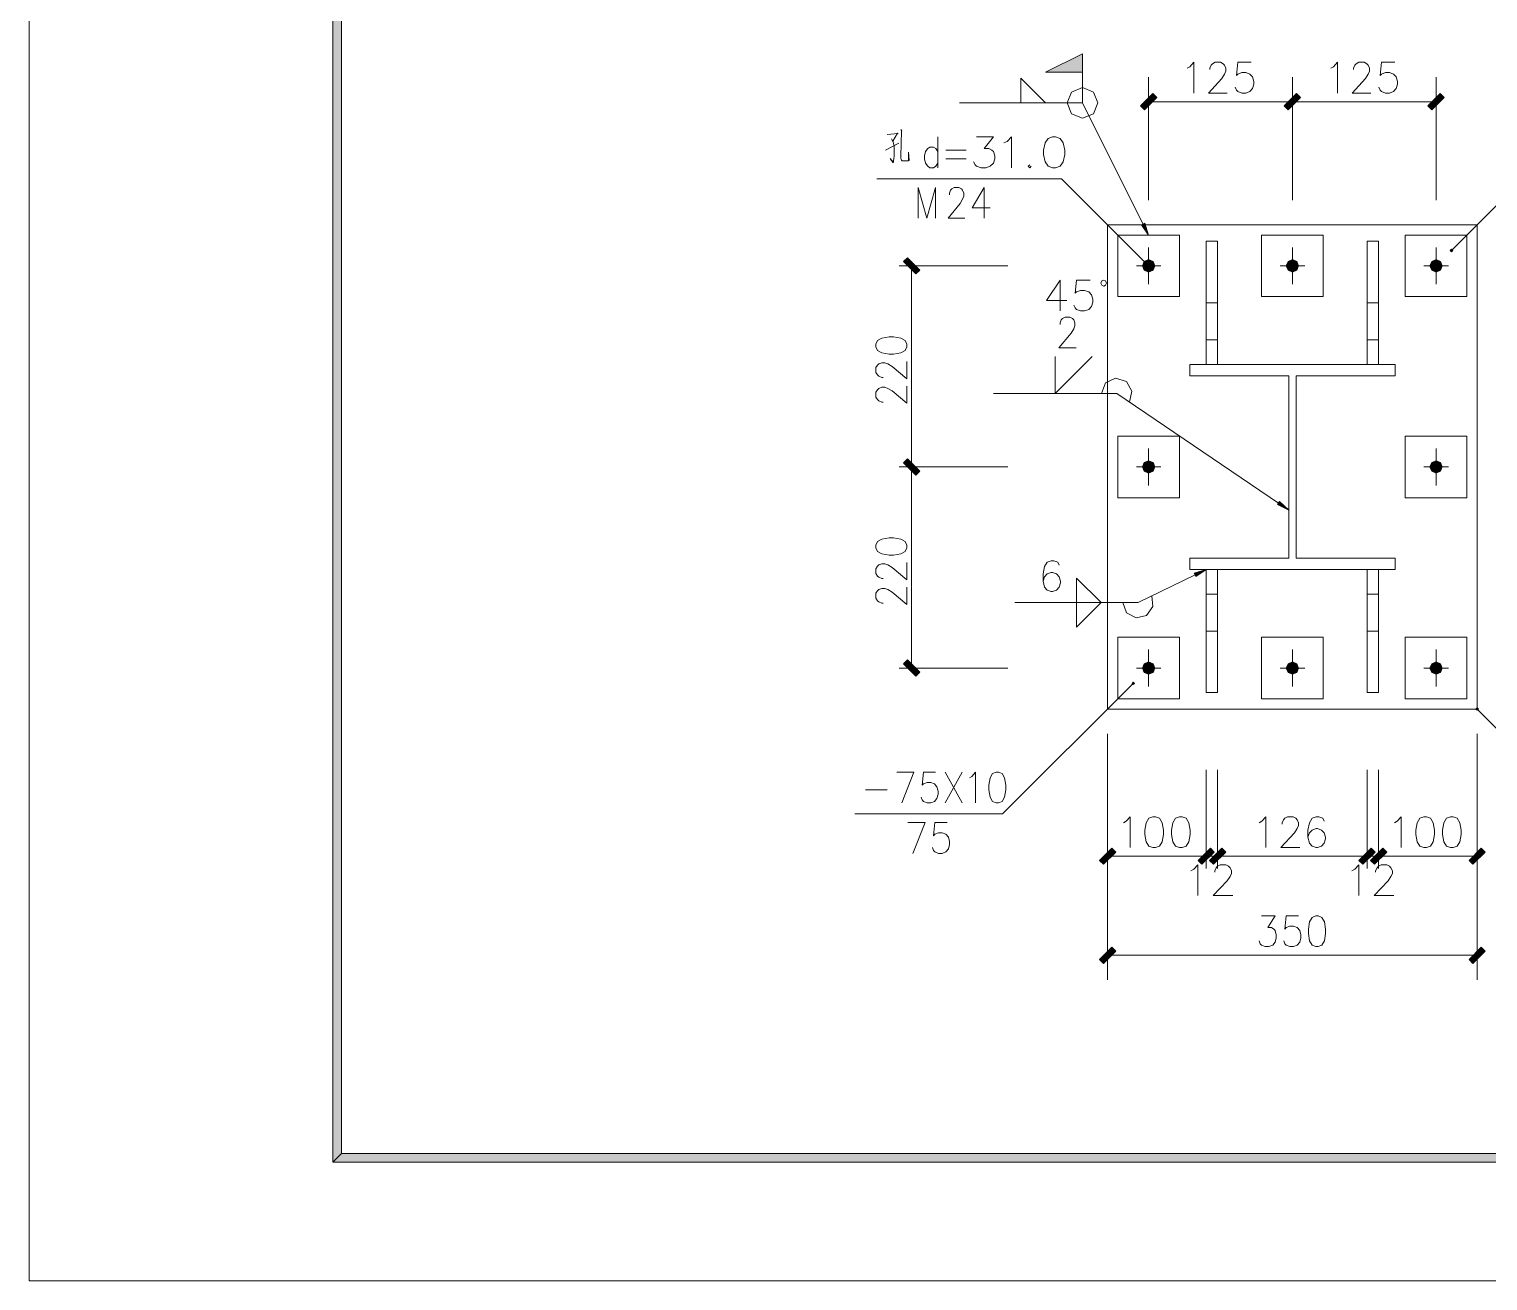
# Model space of a CAD drawing. Header units: millimetres. Extents: x 0 to 586, y 0 to 414.
# Drawn here: x 0 to 116.8, y 0 to 100.2 of the extents above; entities that cross this region are included whole.
import ezdxf

# ---------------------------------------------------------------- set-up
doc = ezdxf.new("R2010")
doc.units = ezdxf.units.MM

msp = doc.modelspace()

# ---------------------------------------------------------------- hatches: boundary and pattern name
h = msp.add_hatch(color=0)
h.dxf.hatch_style = 2
h.paths.add_polyline_path([(24.302861, 404.569083), (24.994306, 403.877639), (24.994306, 10.205861), (24.302861, 9.514417)])
h = msp.add_hatch(color=0)
h.dxf.hatch_style = 2
h.paths.add_polyline_path([(84.310361, 96.795167), (84.310361, 98.273306), (81.354083, 96.795167)])
h = msp.add_hatch(color=0)
h.dxf.hatch_style = 2
h.paths.add_polyline_path([(89.266889, 93.778917), (88.952917, 94.092889), (89.940694, 95.077139), (90.251139, 94.763167)])
h = msp.add_hatch(color=0)
h.dxf.hatch_style = 2
h.paths.add_polyline_path([(100.767444, 93.778917), (100.457, 94.092889), (101.44125, 95.077139), (101.755222, 94.763167)])
h = msp.add_hatch(color=0)
h.dxf.hatch_style = 2
h.paths.add_polyline_path([(100.767444, 93.778917), (100.457, 94.092889), (101.44125, 95.077139), (101.755222, 94.763167)])
h = msp.add_hatch(color=0)
h.dxf.hatch_style = 2
h.paths.add_polyline_path([(112.271528, 93.778917), (111.957556, 94.092889), (112.945333, 95.077139), (113.255778, 94.763167)])
h = msp.add_hatch(color=0)
h.dxf.hatch_style = 2
h.paths.add_polyline_path([(89.602028, 83.745917), (89.030528, 84.564361), (89.295111, 84.694889)])
h = msp.add_hatch(color=0)
h.dxf.hatch_style = 2
h.paths.add_polyline_path([(69.984056, 81.618667), (70.298028, 81.932639), (71.282278, 80.948389), (70.968306, 80.634417)])
h = msp.add_hatch(color=0)
h.dxf.hatch_style = 2
h.paths.add_polyline_path([(89.602028, 81.777417), (89.252778, 81.632778), (89.602028, 81.283528)])
h = msp.add_hatch(color=0)
h.dxf.hatch_style = 2
h.paths.add_polyline_path([(89.951278, 81.632778), (89.602028, 81.777417), (89.602028, 81.283528)])
h = msp.add_hatch(color=0)
h.dxf.hatch_style = 2
h.paths.add_polyline_path([(101.106111, 81.777417), (100.756861, 81.632778), (101.106111, 81.283528)])
h = msp.add_hatch(color=0)
h.dxf.hatch_style = 2
h.paths.add_polyline_path([(101.455361, 81.632778), (101.106111, 81.777417), (101.106111, 81.283528)])
h = msp.add_hatch(color=0)
h.dxf.hatch_style = 2
h.paths.add_polyline_path([(112.606667, 81.777417), (112.257417, 81.632778), (112.606667, 81.283528)])
h = msp.add_hatch(color=0)
h.dxf.hatch_style = 2
h.paths.add_polyline_path([(112.955917, 81.632778), (112.606667, 81.777417), (112.606667, 81.283528)])
h = msp.add_hatch(color=0)
h.dxf.hatch_style = 2
h.paths.add_polyline_path([(113.841389, 82.6135), (113.742611, 82.514722), (113.841389, 82.514722)])
h = msp.add_hatch(color=0)
h.dxf.hatch_style = 2
h.paths.add_polyline_path([(113.742611, 82.514722), (113.841389, 82.415944), (113.841389, 82.514722)])
h = msp.add_hatch(color=0)
h.dxf.hatch_style = 2
h.paths.add_polyline_path([(113.940167, 82.514722), (113.841389, 82.6135), (113.841389, 82.514722)])
h = msp.add_hatch(color=0)
h.dxf.hatch_style = 2
h.paths.add_polyline_path([(113.841389, 82.415944), (113.940167, 82.514722), (113.841389, 82.514722)])
h = msp.add_hatch(color=0)
h.dxf.hatch_style = 2
h.paths.add_polyline_path([(89.252778, 81.632778), (89.111667, 81.283528), (89.602028, 81.283528)])
h = msp.add_hatch(color=0)
h.dxf.hatch_style = 2
h.paths.add_polyline_path([(89.111667, 81.283528), (89.252778, 80.934278), (89.602028, 81.283528)])
h = msp.add_hatch(color=0)
h.dxf.hatch_style = 2
h.paths.add_polyline_path([(89.252778, 80.934278), (89.602028, 80.789639), (89.602028, 81.283528)])
h = msp.add_hatch(color=0)
h.dxf.hatch_style = 2
h.paths.add_polyline_path([(89.602028, 81.382306), (89.50325, 81.283528), (89.602028, 81.283528)])
h = msp.add_hatch(color=0)
h.dxf.hatch_style = 2
h.paths.add_polyline_path([(89.50325, 81.283528), (89.602028, 81.18475), (89.602028, 81.283528)])
h = msp.add_hatch(color=0)
h.dxf.hatch_style = 2
h.paths.add_polyline_path([(90.095917, 81.283528), (89.951278, 81.632778), (89.602028, 81.283528)])
h = msp.add_hatch(color=0)
h.dxf.hatch_style = 2
h.paths.add_polyline_path([(89.700806, 81.283528), (89.602028, 81.382306), (89.602028, 81.283528)])
h = msp.add_hatch(color=0)
h.dxf.hatch_style = 2
h.paths.add_polyline_path([(89.602028, 80.789639), (89.951278, 80.934278), (89.602028, 81.283528)])
h = msp.add_hatch(color=0)
h.dxf.hatch_style = 2
h.paths.add_polyline_path([(89.951278, 80.934278), (90.095917, 81.283528), (89.602028, 81.283528)])
h = msp.add_hatch(color=0)
h.dxf.hatch_style = 2
h.paths.add_polyline_path([(89.602028, 81.18475), (89.700806, 81.283528), (89.602028, 81.283528)])
h = msp.add_hatch(color=0)
h.dxf.hatch_style = 2
h.paths.add_polyline_path([(100.756861, 81.632778), (100.612222, 81.283528), (101.106111, 81.283528)])
h = msp.add_hatch(color=0)
h.dxf.hatch_style = 2
h.paths.add_polyline_path([(100.612222, 81.283528), (100.756861, 80.934278), (101.106111, 81.283528)])
h = msp.add_hatch(color=0)
h.dxf.hatch_style = 2
h.paths.add_polyline_path([(100.756861, 80.934278), (101.106111, 80.789639), (101.106111, 81.283528)])
h = msp.add_hatch(color=0)
h.dxf.hatch_style = 2
h.paths.add_polyline_path([(101.6, 81.283528), (101.455361, 81.632778), (101.106111, 81.283528)])
h = msp.add_hatch(color=0)
h.dxf.hatch_style = 2
h.paths.add_polyline_path([(101.106111, 80.789639), (101.455361, 80.934278), (101.106111, 81.283528)])
h = msp.add_hatch(color=0)
h.dxf.hatch_style = 2
h.paths.add_polyline_path([(101.455361, 80.934278), (101.6, 81.283528), (101.106111, 81.283528)])
h = msp.add_hatch(color=0)
h.dxf.hatch_style = 2
h.paths.add_polyline_path([(112.257417, 81.632778), (112.116306, 81.283528), (112.606667, 81.283528)])
h = msp.add_hatch(color=0)
h.dxf.hatch_style = 2
h.paths.add_polyline_path([(112.116306, 81.283528), (112.257417, 80.934278), (112.606667, 81.283528)])
h = msp.add_hatch(color=0)
h.dxf.hatch_style = 2
h.paths.add_polyline_path([(112.257417, 80.934278), (112.606667, 80.789639), (112.606667, 81.283528)])
h = msp.add_hatch(color=0)
h.dxf.hatch_style = 2
h.paths.add_polyline_path([(113.100556, 81.283528), (112.955917, 81.632778), (112.606667, 81.283528)])
h = msp.add_hatch(color=0)
h.dxf.hatch_style = 2
h.paths.add_polyline_path([(112.606667, 80.789639), (112.955917, 80.934278), (112.606667, 81.283528)])
h = msp.add_hatch(color=0)
h.dxf.hatch_style = 2
h.paths.add_polyline_path([(112.955917, 80.934278), (113.100556, 81.283528), (112.606667, 81.283528)])
h = msp.add_hatch(color=0)
h.dxf.hatch_style = 2
h.paths.add_polyline_path([(69.984056, 65.514361), (70.298028, 65.828333), (71.282278, 64.844083), (70.968306, 64.530111)])
h = msp.add_hatch(color=0)
h.dxf.hatch_style = 2
h.paths.add_polyline_path([(89.252778, 65.528472), (89.111667, 65.179222), (89.602028, 65.179222)])
h = msp.add_hatch(color=0)
h.dxf.hatch_style = 2
h.paths.add_polyline_path([(89.602028, 65.673111), (89.252778, 65.528472), (89.602028, 65.179222)])
h = msp.add_hatch(color=0)
h.dxf.hatch_style = 2
h.paths.add_polyline_path([(89.951278, 65.528472), (89.602028, 65.673111), (89.602028, 65.179222)])
h = msp.add_hatch(color=0)
h.dxf.hatch_style = 2
h.paths.add_polyline_path([(90.095917, 65.179222), (89.951278, 65.528472), (89.602028, 65.179222)])
h = msp.add_hatch(color=0)
h.dxf.hatch_style = 2
h.paths.add_polyline_path([(112.257417, 65.528472), (112.116306, 65.179222), (112.606667, 65.179222)])
h = msp.add_hatch(color=0)
h.dxf.hatch_style = 2
h.paths.add_polyline_path([(112.606667, 65.673111), (112.257417, 65.528472), (112.606667, 65.179222)])
h = msp.add_hatch(color=0)
h.dxf.hatch_style = 2
h.paths.add_polyline_path([(112.955917, 65.528472), (112.606667, 65.673111), (112.606667, 65.179222)])
h = msp.add_hatch(color=0)
h.dxf.hatch_style = 2
h.paths.add_polyline_path([(113.100556, 65.179222), (112.955917, 65.528472), (112.606667, 65.179222)])
h = msp.add_hatch(color=0)
h.dxf.hatch_style = 2
h.paths.add_polyline_path([(89.111667, 65.179222), (89.252778, 64.829972), (89.602028, 65.179222)])
h = msp.add_hatch(color=0)
h.dxf.hatch_style = 2
h.paths.add_polyline_path([(89.252778, 64.829972), (89.602028, 64.685333), (89.602028, 65.179222)])
h = msp.add_hatch(color=0)
h.dxf.hatch_style = 2
h.paths.add_polyline_path([(89.602028, 64.685333), (89.951278, 64.829972), (89.602028, 65.179222)])
h = msp.add_hatch(color=0)
h.dxf.hatch_style = 2
h.paths.add_polyline_path([(89.951278, 64.829972), (90.095917, 65.179222), (89.602028, 65.179222)])
h = msp.add_hatch(color=0)
h.dxf.hatch_style = 2
h.paths.add_polyline_path([(112.116306, 65.179222), (112.257417, 64.829972), (112.606667, 65.179222)])
h = msp.add_hatch(color=0)
h.dxf.hatch_style = 2
h.paths.add_polyline_path([(112.257417, 64.829972), (112.606667, 64.685333), (112.606667, 65.179222)])
h = msp.add_hatch(color=0)
h.dxf.hatch_style = 2
h.paths.add_polyline_path([(112.606667, 64.685333), (112.955917, 64.829972), (112.606667, 65.179222)])
h = msp.add_hatch(color=0)
h.dxf.hatch_style = 2
h.paths.add_polyline_path([(112.955917, 64.829972), (113.100556, 65.179222), (112.606667, 65.179222)])
h = msp.add_hatch(color=0)
h.dxf.hatch_style = 2
h.paths.add_polyline_path([(100.809778, 61.729056), (99.910194, 62.159444), (100.076, 62.406389)])
h = msp.add_hatch(color=0)
h.dxf.hatch_style = 2
h.paths.add_polyline_path([(94.20225, 56.963028), (93.383806, 56.398583), (93.253278, 56.666694)])
h = msp.add_hatch(color=0)
h.dxf.hatch_style = 2
h.paths.add_polyline_path([(69.984056, 49.413583), (70.298028, 49.727556), (71.282278, 48.739778), (70.968306, 48.425806)])
h = msp.add_hatch(color=0)
h.dxf.hatch_style = 2
h.paths.add_polyline_path([(89.252778, 49.424167), (89.111667, 49.074917), (89.602028, 49.074917)])
h = msp.add_hatch(color=0)
h.dxf.hatch_style = 2
h.paths.add_polyline_path([(89.111667, 49.074917), (89.252778, 48.729194), (89.602028, 49.074917)])
h = msp.add_hatch(color=0)
h.dxf.hatch_style = 2
h.paths.add_polyline_path([(89.602028, 49.568806), (89.252778, 49.424167), (89.602028, 49.074917)])
h = msp.add_hatch(color=0)
h.dxf.hatch_style = 2
h.paths.add_polyline_path([(89.252778, 48.729194), (89.602028, 48.584556), (89.602028, 49.074917)])
h = msp.add_hatch(color=0)
h.dxf.hatch_style = 2
h.paths.add_polyline_path([(89.951278, 49.424167), (89.602028, 49.568806), (89.602028, 49.074917)])
h = msp.add_hatch(color=0)
h.dxf.hatch_style = 2
h.paths.add_polyline_path([(90.095917, 49.074917), (89.951278, 49.424167), (89.602028, 49.074917)])
h = msp.add_hatch(color=0)
h.dxf.hatch_style = 2
h.paths.add_polyline_path([(89.602028, 48.584556), (89.951278, 48.729194), (89.602028, 49.074917)])
h = msp.add_hatch(color=0)
h.dxf.hatch_style = 2
h.paths.add_polyline_path([(89.951278, 48.729194), (90.095917, 49.074917), (89.602028, 49.074917)])
h = msp.add_hatch(color=0)
h.dxf.hatch_style = 2
h.paths.add_polyline_path([(100.756861, 49.424167), (100.612222, 49.074917), (101.106111, 49.074917)])
h = msp.add_hatch(color=0)
h.dxf.hatch_style = 2
h.paths.add_polyline_path([(100.612222, 49.074917), (100.756861, 48.729194), (101.106111, 49.074917)])
h = msp.add_hatch(color=0)
h.dxf.hatch_style = 2
h.paths.add_polyline_path([(101.106111, 49.568806), (100.756861, 49.424167), (101.106111, 49.074917)])
h = msp.add_hatch(color=0)
h.dxf.hatch_style = 2
h.paths.add_polyline_path([(100.756861, 48.729194), (101.106111, 48.584556), (101.106111, 49.074917)])
h = msp.add_hatch(color=0)
h.dxf.hatch_style = 2
h.paths.add_polyline_path([(101.455361, 49.424167), (101.106111, 49.568806), (101.106111, 49.074917)])
h = msp.add_hatch(color=0)
h.dxf.hatch_style = 2
h.paths.add_polyline_path([(101.6, 49.074917), (101.455361, 49.424167), (101.106111, 49.074917)])
h = msp.add_hatch(color=0)
h.dxf.hatch_style = 2
h.paths.add_polyline_path([(101.106111, 48.584556), (101.455361, 48.729194), (101.106111, 49.074917)])
h = msp.add_hatch(color=0)
h.dxf.hatch_style = 2
h.paths.add_polyline_path([(101.455361, 48.729194), (101.6, 49.074917), (101.106111, 49.074917)])
h = msp.add_hatch(color=0)
h.dxf.hatch_style = 2
h.paths.add_polyline_path([(112.257417, 49.424167), (112.116306, 49.074917), (112.606667, 49.074917)])
h = msp.add_hatch(color=0)
h.dxf.hatch_style = 2
h.paths.add_polyline_path([(112.116306, 49.074917), (112.257417, 48.729194), (112.606667, 49.074917)])
h = msp.add_hatch(color=0)
h.dxf.hatch_style = 2
h.paths.add_polyline_path([(112.606667, 49.568806), (112.257417, 49.424167), (112.606667, 49.074917)])
h = msp.add_hatch(color=0)
h.dxf.hatch_style = 2
h.paths.add_polyline_path([(112.257417, 48.729194), (112.606667, 48.584556), (112.606667, 49.074917)])
h = msp.add_hatch(color=0)
h.dxf.hatch_style = 2
h.paths.add_polyline_path([(112.955917, 49.424167), (112.606667, 49.568806), (112.606667, 49.074917)])
h = msp.add_hatch(color=0)
h.dxf.hatch_style = 2
h.paths.add_polyline_path([(113.100556, 49.074917), (112.955917, 49.424167), (112.606667, 49.074917)])
h = msp.add_hatch(color=0)
h.dxf.hatch_style = 2
h.paths.add_polyline_path([(112.606667, 48.584556), (112.955917, 48.729194), (112.606667, 49.074917)])
h = msp.add_hatch(color=0)
h.dxf.hatch_style = 2
h.paths.add_polyline_path([(112.955917, 48.729194), (113.100556, 49.074917), (112.606667, 49.074917)])
h = msp.add_hatch(color=0)
h.dxf.hatch_style = 2
h.paths.add_polyline_path([(88.370833, 47.9425), (88.272056, 47.843722), (88.370833, 47.843722)])
h = msp.add_hatch(color=0)
h.dxf.hatch_style = 2
h.paths.add_polyline_path([(88.469611, 47.843722), (88.370833, 47.9425), (88.370833, 47.843722)])
h = msp.add_hatch(color=0)
h.dxf.hatch_style = 2
h.paths.add_polyline_path([(88.272056, 47.843722), (88.370833, 47.744944), (88.370833, 47.843722)])
h = msp.add_hatch(color=0)
h.dxf.hatch_style = 2
h.paths.add_polyline_path([(88.370833, 47.744944), (88.469611, 47.843722), (88.370833, 47.843722)])
h = msp.add_hatch(color=0)
h.dxf.hatch_style = 2
h.paths.add_polyline_path([(115.894556, 45.889333), (115.795778, 45.790556), (115.894556, 45.790556)])
h = msp.add_hatch(color=0)
h.dxf.hatch_style = 2
h.paths.add_polyline_path([(115.795778, 45.790556), (115.894556, 45.691778), (115.894556, 45.790556)])
h = msp.add_hatch(color=0)
h.dxf.hatch_style = 2
h.paths.add_polyline_path([(115.993333, 45.790556), (115.894556, 45.889333), (115.894556, 45.790556)])
h = msp.add_hatch(color=0)
h.dxf.hatch_style = 2
h.paths.add_polyline_path([(115.894556, 45.691778), (115.993333, 45.790556), (115.894556, 45.790556)])
h = msp.add_hatch(color=0)
h.dxf.hatch_style = 2
h.paths.add_polyline_path([(85.979, 33.355139), (85.665028, 33.669111), (86.652806, 34.653361), (86.966778, 34.339389)])
h = msp.add_hatch(color=0)
h.dxf.hatch_style = 2
h.paths.add_polyline_path([(93.867111, 33.355139), (93.553139, 33.669111), (94.540917, 34.653361), (94.854889, 34.339389)])
h = msp.add_hatch(color=0)
h.dxf.hatch_style = 2
h.paths.add_polyline_path([(94.787861, 33.355139), (94.473889, 33.669111), (95.461667, 34.653361), (95.775639, 34.339389)])
h = msp.add_hatch(color=0)
h.dxf.hatch_style = 2
h.paths.add_polyline_path([(106.750556, 33.355139), (106.436583, 33.669111), (107.420833, 34.653361), (107.734806, 34.339389)])
h = msp.add_hatch(color=0)
h.dxf.hatch_style = 2
h.paths.add_polyline_path([(107.671306, 33.355139), (107.357333, 33.669111), (108.341583, 34.653361), (108.655556, 34.339389)])
h = msp.add_hatch(color=0)
h.dxf.hatch_style = 2
h.paths.add_polyline_path([(115.559417, 33.355139), (115.245444, 33.669111), (116.229694, 34.653361), (116.543667, 34.339389)])
h = msp.add_hatch(color=0)
h.dxf.hatch_style = 2
h.paths.add_polyline_path([(85.979, 25.421167), (85.665028, 25.735139), (86.652806, 26.722917), (86.966778, 26.408944)])
h = msp.add_hatch(color=0)
h.dxf.hatch_style = 2
h.paths.add_polyline_path([(115.559417, 25.421167), (115.245444, 25.735139), (116.229694, 26.722917), (116.543667, 26.408944)])
h = msp.add_hatch(color=0)
h.dxf.hatch_style = 2
h.paths.add_polyline_path([(24.302861, 9.514417), (24.994306, 10.205861), (575.429944, 10.205861), (576.117861, 9.514417)])

# ---------------------------------------------------------------- linework, layer by layer
at = {"color": 0, "lineweight": 0}
for points in [[(0, 0), (585.632278, 0), (585.632278, 414.0835), (0, 414.0835)], [(24.302861, 404.569083), (24.994306, 403.877639), (24.994306, 10.205861), (24.302861, 9.514417)], [(84.310361, 96.795167), (84.310361, 98.273306), (81.354083, 96.795167)], [(83.079167, 94.32925), (83.439, 95.200611), (84.310361, 95.560444), (85.181722, 95.200611), (85.545083, 94.32925), (85.181722, 93.457889), (84.310361, 93.098056), (83.439, 93.457889)], [(89.266889, 93.778917), (88.952917, 94.092889), (89.940694, 95.077139), (90.251139, 94.763167)], [(100.767444, 93.778917), (100.457, 94.092889), (101.44125, 95.077139), (101.755222, 94.763167)], [(100.767444, 93.778917), (100.457, 94.092889), (101.44125, 95.077139), (101.755222, 94.763167)], [(112.271528, 93.778917), (111.957556, 94.092889), (112.945333, 95.077139), (113.255778, 94.763167)], [(81.915, 91.605806), (81.551639, 91.489389), (81.308222, 91.136611), (81.18475, 90.551), (81.18475, 90.198222), (81.308222, 89.612611), (81.551639, 89.259833), (81.915, 89.143417), (82.158417, 89.143417), (82.521778, 89.259833), (82.765194, 89.612611), (82.888667, 90.198222), (82.888667, 90.551), (82.765194, 91.136611), (82.521778, 91.489389), (82.158417, 91.605806)], [(89.602028, 83.745917), (89.030528, 84.564361), (89.295111, 84.694889)], [(69.984056, 81.618667), (70.298028, 81.932639), (71.282278, 80.948389), (70.968306, 80.634417)], [(89.602028, 81.777417), (89.252778, 81.632778), (89.602028, 81.283528)], [(89.951278, 81.632778), (89.602028, 81.777417), (89.602028, 81.283528)], [(101.106111, 81.777417), (100.756861, 81.632778), (101.106111, 81.283528)], [(101.455361, 81.632778), (101.106111, 81.777417), (101.106111, 81.283528)], [(112.606667, 81.777417), (112.257417, 81.632778), (112.606667, 81.283528)], [(112.955917, 81.632778), (112.606667, 81.777417), (112.606667, 81.283528)], [(113.841389, 82.6135), (113.742611, 82.514722), (113.841389, 82.514722)], [(113.742611, 82.514722), (113.841389, 82.415944), (113.841389, 82.514722)], [(113.940167, 82.514722), (113.841389, 82.6135), (113.841389, 82.514722)], [(113.841389, 82.415944), (113.940167, 82.514722), (113.841389, 82.514722)], [(89.252778, 81.632778), (89.111667, 81.283528), (89.602028, 81.283528)], [(89.111667, 81.283528), (89.252778, 80.934278), (89.602028, 81.283528)], [(89.252778, 80.934278), (89.602028, 80.789639), (89.602028, 81.283528)], [(89.602028, 81.382306), (89.50325, 81.283528), (89.602028, 81.283528)], [(89.50325, 81.283528), (89.602028, 81.18475), (89.602028, 81.283528)], [(90.095917, 81.283528), (89.951278, 81.632778), (89.602028, 81.283528)], [(89.700806, 81.283528), (89.602028, 81.382306), (89.602028, 81.283528)], [(89.602028, 80.789639), (89.951278, 80.934278), (89.602028, 81.283528)], [(89.951278, 80.934278), (90.095917, 81.283528), (89.602028, 81.283528)], [(89.602028, 81.18475), (89.700806, 81.283528), (89.602028, 81.283528)], [(100.756861, 81.632778), (100.612222, 81.283528), (101.106111, 81.283528)], [(100.612222, 81.283528), (100.756861, 80.934278), (101.106111, 81.283528)], [(100.756861, 80.934278), (101.106111, 80.789639), (101.106111, 81.283528)], [(101.6, 81.283528), (101.455361, 81.632778), (101.106111, 81.283528)], [(101.106111, 80.789639), (101.455361, 80.934278), (101.106111, 81.283528)], [(101.455361, 80.934278), (101.6, 81.283528), (101.106111, 81.283528)], [(112.257417, 81.632778), (112.116306, 81.283528), (112.606667, 81.283528)], [(112.116306, 81.283528), (112.257417, 80.934278), (112.606667, 81.283528)], [(112.257417, 80.934278), (112.606667, 80.789639), (112.606667, 81.283528)], [(113.100556, 81.283528), (112.955917, 81.632778), (112.606667, 81.283528)], [(112.606667, 80.789639), (112.955917, 80.934278), (112.606667, 81.283528)], [(112.955917, 80.934278), (113.100556, 81.283528), (112.606667, 81.283528)], [(86.222417, 79.904167), (86.158917, 80.069972), (86.003694, 80.140528), (85.848472, 80.069972), (85.784972, 79.904167), (85.848472, 79.738361), (86.003694, 79.667806), (86.158917, 79.738361)], [(67.772139, 74.810056), (67.892083, 74.513722), (68.241333, 74.316167), (68.830472, 74.217389), (69.18325, 74.217389), (69.768861, 74.316167), (70.121639, 74.513722), (70.238056, 74.810056), (70.238056, 75.007611), (70.121639, 75.300417), (69.768861, 75.497972), (69.18325, 75.59675), (68.830472, 75.59675), (68.241333, 75.497972), (67.892083, 75.300417), (67.772139, 75.007611)], [(69.984056, 65.514361), (70.298028, 65.828333), (71.282278, 64.844083), (70.968306, 64.530111)], [(89.252778, 65.528472), (89.111667, 65.179222), (89.602028, 65.179222)], [(89.602028, 65.673111), (89.252778, 65.528472), (89.602028, 65.179222)], [(89.951278, 65.528472), (89.602028, 65.673111), (89.602028, 65.179222)], [(90.095917, 65.179222), (89.951278, 65.528472), (89.602028, 65.179222)], [(112.257417, 65.528472), (112.116306, 65.179222), (112.606667, 65.179222)], [(112.606667, 65.673111), (112.257417, 65.528472), (112.606667, 65.179222)], [(112.955917, 65.528472), (112.606667, 65.673111), (112.606667, 65.179222)], [(113.100556, 65.179222), (112.955917, 65.528472), (112.606667, 65.179222)], [(89.111667, 65.179222), (89.252778, 64.829972), (89.602028, 65.179222)], [(89.252778, 64.829972), (89.602028, 64.685333), (89.602028, 65.179222)], [(89.602028, 64.685333), (89.951278, 64.829972), (89.602028, 65.179222)], [(89.951278, 64.829972), (90.095917, 65.179222), (89.602028, 65.179222)], [(112.116306, 65.179222), (112.257417, 64.829972), (112.606667, 65.179222)], [(112.257417, 64.829972), (112.606667, 64.685333), (112.606667, 65.179222)], [(112.606667, 64.685333), (112.955917, 64.829972), (112.606667, 65.179222)], [(112.955917, 64.829972), (113.100556, 65.179222), (112.606667, 65.179222)], [(100.809778, 61.729056), (99.910194, 62.159444), (100.076, 62.406389)], [(67.772139, 58.70575), (67.892083, 58.409417), (68.241333, 58.211861), (68.830472, 58.113083), (69.18325, 58.113083), (69.768861, 58.211861), (70.121639, 58.409417), (70.238056, 58.70575), (70.238056, 58.903306), (70.121639, 59.199639), (69.768861, 59.397194), (69.18325, 59.492444), (68.830472, 59.492444), (68.241333, 59.397194), (67.892083, 59.199639), (67.772139, 58.903306)], [(94.20225, 56.963028), (93.383806, 56.398583), (93.253278, 56.666694)], [(69.984056, 49.413583), (70.298028, 49.727556), (71.282278, 48.739778), (70.968306, 48.425806)], [(89.252778, 49.424167), (89.111667, 49.074917), (89.602028, 49.074917)], [(89.111667, 49.074917), (89.252778, 48.729194), (89.602028, 49.074917)], [(89.602028, 49.568806), (89.252778, 49.424167), (89.602028, 49.074917)], [(89.252778, 48.729194), (89.602028, 48.584556), (89.602028, 49.074917)], [(89.951278, 49.424167), (89.602028, 49.568806), (89.602028, 49.074917)], [(90.095917, 49.074917), (89.951278, 49.424167), (89.602028, 49.074917)], [(89.602028, 48.584556), (89.951278, 48.729194), (89.602028, 49.074917)], [(89.951278, 48.729194), (90.095917, 49.074917), (89.602028, 49.074917)], [(100.756861, 49.424167), (100.612222, 49.074917), (101.106111, 49.074917)], [(100.612222, 49.074917), (100.756861, 48.729194), (101.106111, 49.074917)], [(101.106111, 49.568806), (100.756861, 49.424167), (101.106111, 49.074917)], [(100.756861, 48.729194), (101.106111, 48.584556), (101.106111, 49.074917)], [(101.455361, 49.424167), (101.106111, 49.568806), (101.106111, 49.074917)], [(101.6, 49.074917), (101.455361, 49.424167), (101.106111, 49.074917)], [(101.106111, 48.584556), (101.455361, 48.729194), (101.106111, 49.074917)], [(101.455361, 48.729194), (101.6, 49.074917), (101.106111, 49.074917)], [(112.257417, 49.424167), (112.116306, 49.074917), (112.606667, 49.074917)], [(112.116306, 49.074917), (112.257417, 48.729194), (112.606667, 49.074917)], [(112.606667, 49.568806), (112.257417, 49.424167), (112.606667, 49.074917)], [(112.257417, 48.729194), (112.606667, 48.584556), (112.606667, 49.074917)], [(112.955917, 49.424167), (112.606667, 49.568806), (112.606667, 49.074917)], [(113.100556, 49.074917), (112.955917, 49.424167), (112.606667, 49.074917)], [(112.606667, 48.584556), (112.955917, 48.729194), (112.606667, 49.074917)], [(112.955917, 48.729194), (113.100556, 49.074917), (112.606667, 49.074917)], [(88.370833, 47.9425), (88.272056, 47.843722), (88.370833, 47.843722)], [(88.469611, 47.843722), (88.370833, 47.9425), (88.370833, 47.843722)], [(88.272056, 47.843722), (88.370833, 47.744944), (88.370833, 47.843722)], [(88.370833, 47.744944), (88.469611, 47.843722), (88.370833, 47.843722)], [(115.894556, 45.889333), (115.795778, 45.790556), (115.894556, 45.790556)], [(115.795778, 45.790556), (115.894556, 45.691778), (115.894556, 45.790556)], [(115.993333, 45.790556), (115.894556, 45.889333), (115.894556, 45.790556)], [(115.894556, 45.691778), (115.993333, 45.790556), (115.894556, 45.790556)], [(77.395917, 40.738778), (77.103111, 40.622361), (76.909083, 40.269583), (76.813833, 39.683972), (76.813833, 39.331194), (76.909083, 38.742056), (77.103111, 38.392806), (77.395917, 38.272861), (77.589944, 38.272861), (77.879222, 38.392806), (78.07325, 38.742056), (78.1685, 39.331194), (78.1685, 39.683972), (78.07325, 40.269583), (77.879222, 40.622361), (77.589944, 40.738778)], [(89.940694, 37.158083), (89.619667, 37.041667), (89.408, 36.688889), (89.302167, 36.103278), (89.302167, 35.7505), (89.408, 35.164889), (89.619667, 34.812111), (89.940694, 34.695694), (90.152361, 34.695694), (90.473389, 34.812111), (90.685056, 35.164889), (90.790889, 35.7505), (90.790889, 36.103278), (90.685056, 36.688889), (90.473389, 37.041667), (90.152361, 37.158083)], [(92.071472, 37.158083), (91.750444, 37.041667), (91.538778, 36.688889), (91.432944, 36.103278), (91.432944, 35.7505), (91.538778, 35.164889), (91.750444, 34.812111), (92.071472, 34.695694), (92.283139, 34.695694), (92.604167, 34.812111), (92.815833, 35.164889), (92.921667, 35.7505), (92.921667, 36.103278), (92.815833, 36.688889), (92.604167, 37.041667), (92.283139, 37.158083)], [(111.629472, 37.158083), (111.311972, 37.041667), (111.096778, 36.688889), (110.990944, 36.103278), (110.990944, 35.7505), (111.096778, 35.164889), (111.311972, 34.812111), (111.629472, 34.695694), (111.844667, 34.695694), (112.162167, 34.812111), (112.377361, 35.164889), (112.483194, 35.7505), (112.483194, 36.103278), (112.377361, 36.688889), (112.162167, 37.041667), (111.844667, 37.158083)], [(113.76025, 37.158083), (113.44275, 37.041667), (113.227556, 36.688889), (113.121722, 36.103278), (113.121722, 35.7505), (113.227556, 35.164889), (113.44275, 34.812111), (113.76025, 34.695694), (113.971917, 34.695694), (114.292944, 34.812111), (114.504611, 35.164889), (114.613972, 35.7505), (114.613972, 36.103278), (114.504611, 36.688889), (114.292944, 37.041667), (113.971917, 37.158083)], [(85.979, 33.355139), (85.665028, 33.669111), (86.652806, 34.653361), (86.966778, 34.339389)], [(93.867111, 33.355139), (93.553139, 33.669111), (94.540917, 34.653361), (94.854889, 34.339389)], [(94.787861, 33.355139), (94.473889, 33.669111), (95.461667, 34.653361), (95.775639, 34.339389)], [(106.750556, 33.355139), (106.436583, 33.669111), (107.420833, 34.653361), (107.734806, 34.339389)], [(107.671306, 33.355139), (107.357333, 33.669111), (108.341583, 34.653361), (108.655556, 34.339389)], [(115.559417, 33.355139), (115.245444, 33.669111), (116.229694, 34.653361), (116.543667, 34.339389)], [(102.979361, 29.227639), (102.683028, 29.107694), (102.485472, 28.758444), (102.386694, 28.169306), (102.386694, 27.816528), (102.485472, 27.230917), (102.683028, 26.878139), (102.979361, 26.761722), (103.176917, 26.761722), (103.469722, 26.878139), (103.667278, 27.230917), (103.766056, 27.816528), (103.766056, 28.169306), (103.667278, 28.758444), (103.469722, 29.107694), (103.176917, 29.227639)], [(85.979, 25.421167), (85.665028, 25.735139), (86.652806, 26.722917), (86.966778, 26.408944)], [(115.559417, 25.421167), (115.245444, 25.735139), (116.229694, 26.722917), (116.543667, 26.408944)], [(24.302861, 9.514417), (24.994306, 10.205861), (575.429944, 10.205861), (576.117861, 9.514417)]]:
    msp.add_lwpolyline(points, close=True, dxfattribs=at)
for points in [[(92.692361, 97.112667), (92.904028, 97.232611), (93.225056, 97.581861), (93.225056, 95.119472)], [(94.502111, 96.99625), (94.502111, 97.112667), (94.607944, 97.349028), (94.713778, 97.465444), (94.928972, 97.581861), (95.355833, 97.581861), (95.5675, 97.465444), (95.673333, 97.349028), (95.779167, 97.112667), (95.779167, 96.879833), (95.673333, 96.643472), (95.461667, 96.290694), (94.396278, 95.119472), (95.885, 95.119472)], [(97.804111, 97.581861), (96.738722, 97.581861), (96.632889, 96.527056), (96.738722, 96.643472), (97.056222, 96.763417), (97.37725, 96.763417), (97.698278, 96.643472), (97.909944, 96.410639), (98.015778, 96.057861), (98.015778, 95.8215), (97.909944, 95.47225), (97.698278, 95.235889), (97.37725, 95.119472), (97.056222, 95.119472), (96.738722, 95.235889), (96.632889, 95.352306), (96.527056, 95.588667)], [(104.192917, 97.112667), (104.408111, 97.232611), (104.725611, 97.581861), (104.725611, 95.119472)], [(106.006194, 96.99625), (106.006194, 97.112667), (106.112028, 97.349028), (106.217861, 97.465444), (106.429528, 97.581861), (106.856389, 97.581861), (107.068056, 97.465444), (107.177417, 97.349028), (107.28325, 97.112667), (107.28325, 96.879833), (107.177417, 96.643472), (106.962222, 96.290694), (105.896833, 95.119472), (107.389083, 95.119472)], [(109.304667, 97.581861), (108.239278, 97.581861), (108.133444, 96.527056), (108.239278, 96.643472), (108.560306, 96.763417), (108.877806, 96.763417), (109.198833, 96.643472), (109.4105, 96.410639), (109.519861, 96.057861), (109.519861, 95.8215), (109.4105, 95.47225), (109.198833, 95.235889), (108.877806, 95.119472), (108.560306, 95.119472), (108.239278, 95.235889), (108.133444, 95.352306), (108.027611, 95.588667)], [(81.354083, 94.32925), (79.382056, 96.301278)], [(79.382056, 94.32925), (79.382056, 96.301278)], [(84.310361, 94.32925), (84.310361, 96.795167)], [(89.602028, 86.539917), (89.602028, 96.400056)], [(101.106111, 86.539917), (101.106111, 96.400056)], [(101.106111, 86.539917), (101.106111, 96.400056)], [(112.606667, 86.539917), (112.606667, 96.400056)], [(84.310361, 94.32925), (74.45375, 94.32925)], [(89.602028, 83.745917), (84.310361, 94.32925)], [(89.602028, 94.428028), (101.106111, 94.428028)], [(101.106111, 94.428028), (112.606667, 94.428028)], [(68.530611, 90.543944), (69.599528, 91.101333)], [(68.671722, 91.799833), (69.546611, 91.870389), (69.493694, 91.91625), (69.137389, 91.263611), (69.084472, 91.358861), (69.028028, 91.450583)], [(69.137389, 91.263611), (69.172667, 91.101333), (69.225583, 90.8685), (69.225583, 90.660361), (69.243222, 90.448694), (69.225583, 90.215861), (69.225583, 90.028889), (69.207944, 89.866611), (69.190306, 89.704333), (69.172667, 89.587917), (69.155028, 89.542056), (68.904556, 89.891306), (69.155028, 89.587917)], [(69.761806, 92.194944), (69.85, 92.078528), (69.832361, 92.103222), (69.779444, 90.078278), (69.779444, 89.912472), (69.797083, 89.796056), (69.832361, 89.750194), (69.885278, 89.704333), (69.994639, 89.679639), (70.315667, 89.704333), (70.386222, 89.704333), (70.4215, 89.729028), (70.386222, 90.378139), (70.386222, 89.704333)], [(72.735722, 91.605806), (72.735722, 89.143417)], [(75.836639, 91.605806), (77.173667, 91.605806), (76.443417, 90.667417), (76.806778, 90.667417), (77.050194, 90.551), (77.173667, 90.431056), (77.293611, 90.081806), (77.293611, 89.845444), (77.173667, 89.492667), (76.93025, 89.259833), (76.563361, 89.143417), (76.2, 89.143417), (75.836639, 89.259833), (75.713167, 89.37625), (75.593222, 89.612611)], [(78.023861, 91.136611), (78.267278, 91.253028), (78.630639, 91.605806), (78.630639, 89.143417)], [(72.735722, 90.431056), (72.555806, 90.667417), (72.372361, 90.783833), (72.100722, 90.783833), (71.920806, 90.667417), (71.737361, 90.431056), (71.649167, 90.081806), (71.649167, 89.845444), (71.737361, 89.492667), (71.920806, 89.259833), (72.100722, 89.143417), (72.372361, 89.143417), (72.555806, 89.259833), (72.735722, 89.492667)], [(73.370722, 90.551), (75.000556, 90.551)], [(73.370722, 89.845444), (75.000556, 89.845444)], [(80.091139, 89.37625), (79.971194, 89.259833), (80.091139, 89.143417), (80.211083, 89.259833)], [(113.841389, 82.514722), (120.812278, 89.485611)], [(82.631139, 88.254417), (67.842694, 88.254417)], [(71.155278, 85.100583), (71.155278, 87.562972), (71.846722, 85.100583), (72.534639, 87.562972), (72.534639, 85.100583)], [(73.656472, 86.977361), (73.656472, 87.093778), (73.751722, 87.330139), (73.846972, 87.446556), (74.041, 87.562972), (74.422, 87.562972), (74.616028, 87.446556), (74.711278, 87.330139), (74.806528, 87.093778), (74.806528, 86.860944), (74.711278, 86.624583), (74.51725, 86.271806), (73.561222, 85.100583), (74.901778, 85.100583)], [(76.432833, 87.562972), (75.476806, 85.922556), (76.912611, 85.922556)], [(76.432833, 87.562972), (76.432833, 85.100583)], [(89.602028, 81.283528), (82.631139, 88.254417)], [(86.317667, 84.567889), (115.894556, 84.567889)], [(86.317667, 45.790556), (86.317667, 84.567889)], [(115.894556, 84.567889), (115.894556, 45.790556)], [(87.139639, 78.817611), (87.139639, 83.745917)], [(87.139639, 83.745917), (92.067944, 83.745917)], [(92.067944, 83.745917), (92.067944, 78.817611)], [(95.123, 83.255556), (94.20225, 83.255556)], [(94.20225, 73.395417), (94.20225, 83.255556)], [(95.123, 83.255556), (95.123, 73.395417)], [(98.640194, 78.817611), (98.640194, 83.745917)], [(98.640194, 83.745917), (103.5685, 83.745917)], [(103.5685, 83.745917), (103.5685, 78.817611)], [(107.085694, 73.395417), (107.085694, 83.255556)], [(108.006444, 83.255556), (107.085694, 83.255556)], [(108.006444, 83.255556), (108.006444, 73.395417)], [(110.144278, 78.817611), (110.144278, 83.745917)], [(110.144278, 83.745917), (115.072583, 83.745917)], [(115.072583, 83.745917), (115.072583, 78.817611)], [(89.602028, 82.761667), (89.602028, 79.805389)], [(101.106111, 82.761667), (101.106111, 79.805389)], [(112.606667, 82.761667), (112.606667, 79.805389)], [(113.890778, 82.514722), (113.908417, 82.514722)], [(69.645389, 81.283528), (78.334306, 81.283528)], [(70.633167, 65.179222), (70.633167, 81.283528)], [(90.589806, 81.283528), (88.617778, 81.283528)], [(89.651417, 81.283528), (89.669056, 81.283528)], [(89.848972, 81.283528), (89.866611, 81.283528)], [(102.090361, 81.283528), (100.118333, 81.283528)], [(101.353056, 81.283528), (101.370694, 81.283528)], [(113.594444, 81.283528), (111.622417, 81.283528)], [(112.853611, 81.283528), (112.87125, 81.283528)], [(82.51825, 80.140528), (81.431694, 78.496583), (83.065056, 78.496583)], [(82.51825, 80.140528), (82.51825, 77.674611)], [(84.913611, 80.140528), (83.827056, 80.140528), (83.717694, 79.082194), (83.827056, 79.198611), (84.151611, 79.318556), (84.479694, 79.318556), (84.807778, 79.198611), (85.022972, 78.965778), (85.132333, 78.613), (85.132333, 78.376639), (85.022972, 78.027389), (84.807778, 77.791028), (84.479694, 77.674611), (84.151611, 77.674611), (83.827056, 77.791028), (83.717694, 77.907444), (83.608333, 78.143806)], [(92.067944, 78.817611), (87.139639, 78.817611)], [(95.123, 78.323722), (94.20225, 78.323722)], [(103.5685, 78.817611), (98.640194, 78.817611)], [(108.006444, 78.323722), (107.085694, 78.323722)], [(115.072583, 78.817611), (110.144278, 78.817611)], [(82.514722, 76.595111), (82.514722, 76.711528), (82.6135, 76.947889), (82.712278, 77.064306), (82.909833, 77.180722), (83.304944, 77.180722), (83.5025, 77.064306), (83.601278, 76.947889), (83.696528, 76.711528), (83.696528, 76.475167), (83.601278, 76.242333), (83.403722, 75.889556), (82.415944, 74.714806), (83.795306, 74.714806)], [(95.123, 75.367444), (94.20225, 75.367444)], [(108.006444, 75.367444), (107.085694, 75.367444)], [(68.361278, 72.344139), (68.241333, 72.344139), (68.0085, 72.442917), (67.892083, 72.541694), (67.772139, 72.73925), (67.772139, 73.134361), (67.892083, 73.328389), (68.0085, 73.427167), (68.241333, 73.525944), (68.477694, 73.525944), (68.714056, 73.427167), (69.063306, 73.229611), (70.238056, 72.245361), (70.238056, 73.624722)], [(82.119611, 71.067083), (85.079417, 74.026889)], [(82.119611, 71.067083), (82.119611, 74.026889)], [(92.889917, 73.395417), (109.322306, 73.395417)], [(92.889917, 72.474667), (92.889917, 73.395417)], [(100.809778, 72.474667), (92.889917, 72.474667)], [(95.123, 73.395417), (94.20225, 73.395417)], [(100.809778, 57.883778), (100.809778, 72.474667)], [(109.322306, 72.474667), (101.402444, 72.474667)], [(101.402444, 72.474667), (101.402444, 57.883778)], [(108.006444, 73.395417), (107.085694, 73.395417)], [(109.322306, 72.474667), (109.322306, 73.395417)], [(68.361278, 70.372111), (68.241333, 70.372111), (68.0085, 70.470889), (67.892083, 70.569667), (67.772139, 70.767222), (67.772139, 71.162333), (67.892083, 71.356361), (68.0085, 71.455139), (68.241333, 71.553917), (68.477694, 71.553917), (68.714056, 71.455139), (69.063306, 71.261111), (70.238056, 70.273333), (70.238056, 71.652694)], [(88.070972, 70.375639), (88.268528, 71.254056), (87.816972, 72.033694), (86.956194, 72.298278), (86.144806, 71.906694), (85.816722, 71.067083)], [(87.051444, 71.067083), (77.191306, 71.067083)], [(100.809778, 61.729056), (87.051444, 71.067083)], [(87.139639, 62.713306), (87.139639, 67.645139)], [(87.139639, 67.645139), (92.067944, 67.645139)], [(89.602028, 66.657361), (89.602028, 63.701083)], [(92.067944, 67.645139), (92.067944, 62.713306)], [(110.144278, 62.713306), (110.144278, 67.645139)], [(110.144278, 67.645139), (115.072583, 67.645139)], [(112.606667, 66.657361), (112.606667, 63.701083)], [(115.072583, 67.645139), (115.072583, 62.713306)], [(69.645389, 65.179222), (78.334306, 65.179222)], [(70.633167, 49.074917), (70.633167, 65.179222)], [(90.589806, 65.179222), (88.617778, 65.179222)], [(89.848972, 65.179222), (89.866611, 65.179222)], [(113.594444, 65.179222), (111.622417, 65.179222)], [(112.853611, 65.179222), (112.87125, 65.179222)], [(92.067944, 62.713306), (87.139639, 62.713306)], [(115.072583, 62.713306), (110.144278, 62.713306)], [(68.361278, 56.239833), (68.241333, 56.239833), (68.0085, 56.338611), (67.892083, 56.437389), (67.772139, 56.634944), (67.772139, 57.030056), (67.892083, 57.227611), (68.0085, 57.326389), (68.241333, 57.425167), (68.477694, 57.425167), (68.714056, 57.326389), (69.063306, 57.128833), (70.238056, 56.141056), (70.238056, 57.523944)], [(82.437111, 57.312278), (82.331278, 57.545111), (82.013778, 57.665056), (81.802111, 57.665056), (81.481083, 57.545111), (81.269417, 57.195861), (81.163583, 56.606722), (81.163583, 56.021111), (81.269417, 55.551917), (81.481083, 55.315556), (81.802111, 55.199139), (81.907944, 55.199139), (82.225444, 55.315556), (82.437111, 55.551917), (82.542944, 55.904694), (82.542944, 56.021111), (82.437111, 56.373889), (82.225444, 56.606722), (81.907944, 56.723139), (81.802111, 56.723139), (81.481083, 56.606722), (81.269417, 56.373889), (81.163583, 56.021111)], [(100.809778, 57.883778), (92.889917, 57.883778)], [(92.889917, 56.963028), (92.889917, 57.883778)], [(109.322306, 57.883778), (101.402444, 57.883778)], [(109.322306, 56.963028), (109.322306, 57.883778)], [(85.799083, 54.310139), (83.827056, 56.282167)], [(83.827056, 54.310139), (83.827056, 56.282167)], [(94.20225, 56.963028), (88.755361, 54.310139)], [(109.322306, 56.963028), (92.889917, 56.963028)], [(95.123, 56.963028), (94.20225, 56.963028)], [(94.20225, 47.102889), (94.20225, 56.963028)], [(95.123, 56.963028), (95.123, 47.102889)], [(107.085694, 47.102889), (107.085694, 56.963028)], [(108.006444, 56.963028), (107.085694, 56.963028)], [(108.006444, 56.963028), (108.006444, 47.102889)], [(68.361278, 54.267806), (68.241333, 54.267806), (68.0085, 54.366583), (67.892083, 54.465361), (67.772139, 54.662917), (67.772139, 55.058028), (67.892083, 55.255583), (68.0085, 55.354361), (68.241333, 55.453139), (68.477694, 55.453139), (68.714056, 55.354361), (69.063306, 55.156806), (70.238056, 54.169028), (70.238056, 55.551917)], [(95.123, 54.991), (94.20225, 54.991)], [(108.006444, 54.991), (107.085694, 54.991)], [(88.755361, 54.310139), (78.895222, 54.310139)], [(85.799083, 54.310139), (83.827056, 52.341639)], [(83.827056, 54.310139), (83.827056, 52.341639)], [(87.524167, 54.310139), (87.827556, 53.49875), (88.593083, 53.089528), (89.436222, 53.283556), (89.944222, 53.989111), (89.863083, 54.849889)], [(87.139639, 46.612528), (87.139639, 51.540833)], [(87.139639, 51.540833), (92.067944, 51.540833)], [(92.067944, 51.540833), (92.067944, 46.612528)], [(95.123, 52.034722), (94.20225, 52.034722)], [(98.640194, 46.612528), (98.640194, 51.540833)], [(98.640194, 51.540833), (103.5685, 51.540833)], [(103.5685, 51.540833), (103.5685, 46.612528)], [(108.006444, 52.034722), (107.085694, 52.034722)], [(110.144278, 46.612528), (110.144278, 51.540833)], [(110.144278, 51.540833), (115.072583, 51.540833)], [(115.072583, 51.540833), (115.072583, 46.612528)], [(89.602028, 50.556583), (89.602028, 47.596778)], [(101.106111, 50.556583), (101.106111, 47.596778)], [(112.606667, 50.556583), (112.606667, 47.596778)], [(69.645389, 49.074917), (78.334306, 49.074917)], [(90.589806, 49.074917), (88.617778, 49.074917)], [(89.848972, 49.074917), (89.866611, 49.074917)], [(102.090361, 49.074917), (100.118333, 49.074917)], [(101.353056, 49.074917), (101.370694, 49.074917)], [(113.594444, 49.074917), (111.622417, 49.074917)], [(112.853611, 49.074917), (112.87125, 49.074917)], [(88.370833, 47.843722), (77.9145, 37.387389)], [(88.420222, 47.843722), (88.437861, 47.843722)], [(95.123, 47.102889), (94.20225, 47.102889)], [(108.006444, 47.102889), (107.085694, 47.102889)], [(115.894556, 45.790556), (86.317667, 45.790556)], [(92.067944, 46.612528), (87.139639, 46.612528)], [(103.5685, 46.612528), (98.640194, 46.612528)], [(115.072583, 46.612528), (110.144278, 46.612528)], [(115.894556, 45.790556), (123.782667, 37.902444)], [(115.943944, 45.790556), (115.961583, 45.790556)], [(86.317667, 43.818528), (86.317667, 24.09825)], [(115.894556, 43.818528), (115.894556, 24.09825)], [(86.317667, 33.02), (86.317667, 40.915167)], [(94.20225, 33.02), (94.20225, 40.915167)], [(95.123, 33.02), (95.123, 40.915167)], [(107.085694, 33.02), (107.085694, 40.915167)], [(108.006444, 33.02), (108.006444, 40.915167)], [(115.894556, 33.02), (115.894556, 40.915167)], [(69.447833, 40.738778), (70.806028, 40.738778), (69.835889, 38.272861)], [(72.54875, 40.738778), (71.582139, 40.738778), (71.483361, 39.683972), (71.582139, 39.800389), (71.871417, 39.916806), (72.160694, 39.916806), (72.4535, 39.800389), (72.647528, 39.564028), (72.742778, 39.214778), (72.742778, 38.978417), (72.647528, 38.625639), (72.4535, 38.392806), (72.160694, 38.272861), (71.871417, 38.272861), (71.582139, 38.392806), (71.483361, 38.509222), (71.388111, 38.742056)], [(73.324861, 38.272861), (74.683056, 40.738778)], [(73.324861, 40.738778), (74.683056, 38.272861)], [(75.261611, 40.269583), (75.455639, 40.386), (75.748444, 40.738778), (75.748444, 38.272861)], [(66.929, 39.331194), (68.67525, 39.331194)], [(77.9145, 37.387389), (66.082333, 37.387389)], [(70.322722, 36.695944), (71.702083, 36.695944), (70.717833, 34.233556)], [(73.476556, 36.695944), (72.492306, 36.695944), (72.393528, 35.641139), (72.492306, 35.757556), (72.785111, 35.873972), (73.081444, 35.873972), (73.377778, 35.757556), (73.575333, 35.521194), (73.674111, 35.171944), (73.674111, 34.935583), (73.575333, 34.582806), (73.377778, 34.349972), (73.081444, 34.233556), (72.785111, 34.233556), (72.492306, 34.349972), (72.393528, 34.466389), (72.29475, 34.70275)], [(87.59825, 36.688889), (87.809917, 36.808833), (88.130944, 37.158083), (88.130944, 34.695694)], [(98.442639, 36.688889), (98.661361, 36.808833), (98.985917, 37.158083), (98.985917, 34.695694)], [(100.291194, 36.572472), (100.291194, 36.688889), (100.400556, 36.92525), (100.506389, 37.041667), (100.725111, 37.158083), (101.159028, 37.158083), (101.37775, 37.041667), (101.487111, 36.92525), (101.592944, 36.688889), (101.592944, 36.456056), (101.487111, 36.219694), (101.268389, 35.866917), (100.181833, 34.695694), (101.702306, 34.695694)], [(103.660222, 36.808833), (103.550861, 37.041667), (103.222778, 37.158083), (103.007583, 37.158083), (102.6795, 37.041667), (102.464306, 36.688889), (102.354944, 36.103278), (102.354944, 35.517667), (102.464306, 35.048472), (102.6795, 34.812111), (103.007583, 34.695694), (103.116944, 34.695694), (103.4415, 34.812111), (103.660222, 35.048472), (103.766056, 35.397722), (103.766056, 35.517667), (103.660222, 35.866917), (103.4415, 36.103278), (103.116944, 36.219694), (103.007583, 36.219694), (102.6795, 36.103278), (102.464306, 35.866917), (102.354944, 35.517667)], [(109.287028, 36.688889), (109.502222, 36.808833), (109.819722, 37.158083), (109.819722, 34.695694)], [(86.317667, 34.00425), (94.20225, 34.00425)], [(94.20225, 34.00425), (95.123, 34.00425)], [(95.123, 34.00425), (107.085694, 34.00425)], [(107.085694, 34.00425), (108.006444, 34.00425)], [(108.006444, 34.00425), (115.894556, 34.00425)], [(92.988694, 32.843611), (93.210944, 32.963556), (93.546083, 33.312806), (93.546083, 30.850417)], [(94.886639, 32.727194), (94.886639, 32.843611), (94.999528, 33.079972), (95.112417, 33.196389), (95.334667, 33.312806), (95.782694, 33.312806), (96.004944, 33.196389), (96.117833, 33.079972), (96.227194, 32.843611), (96.227194, 32.610778), (96.117833, 32.374417), (95.892056, 32.025167), (94.777278, 30.850417), (96.340083, 30.850417)], [(105.872139, 32.843611), (106.094389, 32.963556), (106.429528, 33.312806), (106.429528, 30.850417)], [(107.770083, 32.727194), (107.770083, 32.843611), (107.882972, 33.079972), (107.992333, 33.196389), (108.218111, 33.312806), (108.662611, 33.312806), (108.888389, 33.196389), (108.99775, 33.079972), (109.110639, 32.843611), (109.110639, 32.610778), (108.99775, 32.374417), (108.7755, 32.025167), (107.657194, 30.850417), (109.223528, 30.850417)], [(98.640194, 29.227639), (99.72675, 29.227639), (99.134083, 28.28925), (99.430417, 28.28925), (99.627972, 28.169306), (99.72675, 28.052889), (99.822, 27.700111), (99.822, 27.467278), (99.72675, 27.1145), (99.529194, 26.878139), (99.232861, 26.761722), (98.936528, 26.761722), (98.640194, 26.878139), (98.541417, 26.998083), (98.442639, 27.230917)], [(101.596472, 29.227639), (100.612222, 29.227639), (100.513444, 28.169306), (100.612222, 28.28925), (100.908556, 28.405667), (101.204889, 28.405667), (101.501222, 28.28925), (101.69525, 28.052889), (101.794028, 27.700111), (101.794028, 27.467278), (101.69525, 27.1145), (101.501222, 26.878139), (101.204889, 26.761722), (100.908556, 26.761722), (100.612222, 26.878139), (100.513444, 26.998083), (100.414667, 27.230917)], [(86.317667, 26.070278), (115.894556, 26.070278)]]:
    msp.add_lwpolyline(points, dxfattribs=at)

doc.saveas('drawing.dxf')
